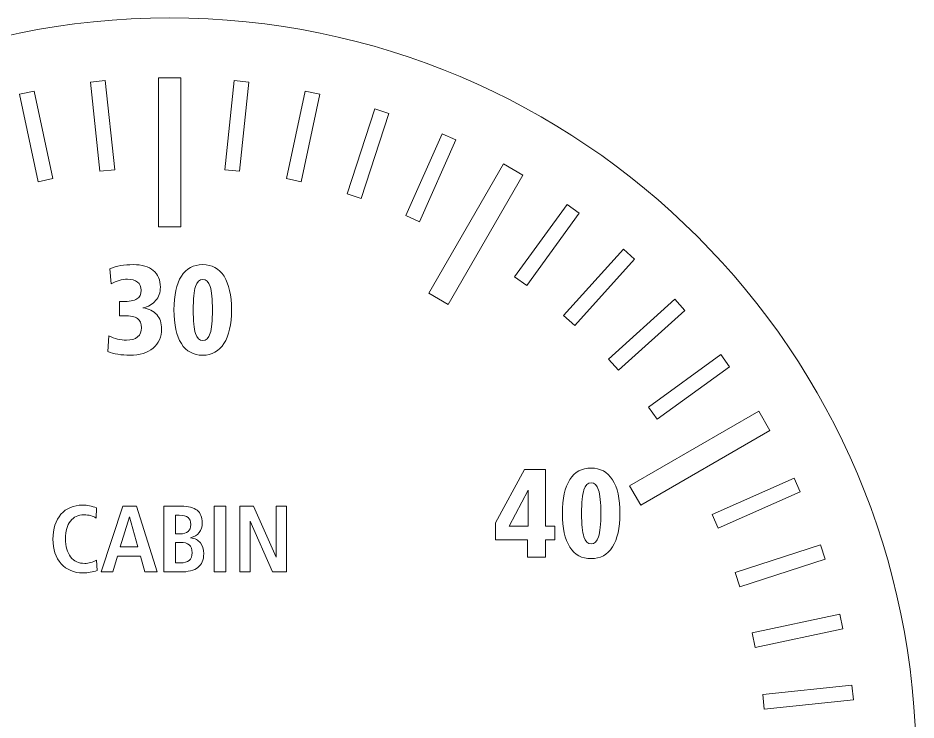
# Model space of a CAD drawing. Header units: millimetres. Extents: x -606 to -118, y 23 to 143.
# Drawn here: x -326.52 to -296.44, y 52.72 to 76.24 of the extents above; entities that cross this region are included whole.
import ezdxf

# ---------------------------------------------------------------- set-up
doc = ezdxf.new("R2010")
doc.units = ezdxf.units.MM
doc.header["$MEASUREMENT"] = 0
doc.layers.add('Cut', color=7, linetype='Continuous')
doc.layers.add('Engrave', color=7, linetype='Continuous')

msp = doc.modelspace()

# ---------------------------------------------------------------- linework, layer by layer
at = {"layer": 'Cut', "color": 250, "lineweight": 9}
msp.add_open_spline([(-296.4356, 51.2373), (-296.4356, 65.0436), (-307.6294, 76.2373), (-321.4356, 76.2373), (-321.4356, 76.2373), (-335.2431, 76.2373), (-346.4356, 65.0436), (-346.4356, 51.2373), (-346.4356, 51.2373), (-346.4356, 37.4298), (-335.2431, 26.2373), (-321.4356, 26.2373), (-321.4356, 26.2373), (-307.6294, 26.2373), (-296.4356, 37.4298), (-296.4356, 51.2373)], degree=3, knots=[0, 0, 0, 0, 0.2, 0.2, 0.2, 0.2, 0.4, 0.4, 0.4, 0.4, 0.6, 0.6, 0.6, 0.6, 1, 1, 1, 1], dxfattribs=at)
at = {"layer": 'Engrave', "color": 240, "lineweight": 9}
for points, knots in [([(-323.5917, 74.1374), (-323.5917, 74.1374), (-323.2781, 71.1543), (-323.2781, 71.1543), (-323.2781, 71.1543), (-323.2781, 71.1543), (-323.7741, 71.1035), (-323.7741, 71.1035), (-323.7741, 71.1035), (-323.7741, 71.1035), (-324.0877, 74.0866), (-324.0877, 74.0866), (-324.0877, 74.0866), (-324.0877, 74.0866), (-323.5917, 74.1374), (-323.5917, 74.1374)], [0, 0, 0, 0, 0.2, 0.2, 0.2, 0.2, 0.4, 0.4, 0.4, 0.4, 0.6, 0.6, 0.6, 0.6, 1, 1, 1, 1]), ([(-321.0606, 74.2361), (-321.0606, 74.2361), (-321.0606, 69.2371), (-321.0606, 69.2371), (-321.0606, 69.2371), (-321.0606, 69.2371), (-321.8106, 69.2371), (-321.8106, 69.2371), (-321.8106, 69.2371), (-321.8106, 69.2371), (-321.8106, 74.2361), (-321.8106, 74.2361), (-321.8106, 74.2361), (-321.8106, 74.2361), (-321.0606, 74.2361), (-321.0606, 74.2361)], [0, 0, 0, 0, 0.2, 0.2, 0.2, 0.2, 0.4, 0.4, 0.4, 0.4, 0.6, 0.6, 0.6, 0.6, 1, 1, 1, 1]), ([(-318.7839, 74.0867), (-318.7839, 74.0867), (-319.0975, 71.1036), (-319.0975, 71.1036), (-319.0975, 71.1036), (-319.0975, 71.1036), (-319.5935, 71.1544), (-319.5935, 71.1544), (-319.5935, 71.1544), (-319.5935, 71.1544), (-319.2799, 74.1375), (-319.2799, 74.1375), (-319.2799, 74.1375), (-319.2799, 74.1375), (-318.7839, 74.0867), (-318.7839, 74.0867)], [0, 0, 0, 0, 0.2, 0.2, 0.2, 0.2, 0.4, 0.4, 0.4, 0.4, 0.6, 0.6, 0.6, 0.6, 1, 1, 1, 1]), ([(-325.9742, 73.7899), (-325.9742, 73.7899), (-325.3504, 70.8551), (-325.3504, 70.8551), (-325.3504, 70.8551), (-325.3504, 70.8551), (-325.8386, 70.7515), (-325.8386, 70.7515), (-325.8386, 70.7515), (-325.8386, 70.7515), (-326.4624, 73.6863), (-326.4624, 73.6863), (-326.4624, 73.6863), (-326.4624, 73.6863), (-325.9742, 73.7899), (-325.9742, 73.7899)], [0, 0, 0, 0, 0.2, 0.2, 0.2, 0.2, 0.4, 0.4, 0.4, 0.4, 0.6, 0.6, 0.6, 0.6, 1, 1, 1, 1]), ([(-316.4092, 73.6864), (-316.4092, 73.6864), (-317.033, 70.7516), (-317.033, 70.7516), (-317.033, 70.7516), (-317.033, 70.7516), (-317.5212, 70.8552), (-317.5212, 70.8552), (-317.5212, 70.8552), (-317.5212, 70.8552), (-316.8974, 73.79), (-316.8974, 73.79), (-316.8974, 73.79), (-316.8974, 73.79), (-316.4092, 73.6864), (-316.4092, 73.6864)], [0, 0, 0, 0, 0.2, 0.2, 0.2, 0.2, 0.4, 0.4, 0.4, 0.4, 0.6, 0.6, 0.6, 0.6, 1, 1, 1, 1]), ([(-314.0899, 73.0394), (-314.0899, 73.0394), (-315.017, 70.186), (-315.017, 70.186), (-315.017, 70.186), (-315.017, 70.186), (-315.4916, 70.3402), (-315.4916, 70.3402), (-315.4916, 70.3402), (-315.4916, 70.3402), (-314.5645, 73.1936), (-314.5645, 73.1936), (-314.5645, 73.1936), (-314.5645, 73.1936), (-314.0899, 73.0394), (-314.0899, 73.0394)], [0, 0, 0, 0, 0.2, 0.2, 0.2, 0.2, 0.4, 0.4, 0.4, 0.4, 0.6, 0.6, 0.6, 0.6, 1, 1, 1, 1]), ([(-311.8518, 72.1515), (-311.8518, 72.1515), (-313.0718, 69.4113), (-313.0718, 69.4113), (-313.0718, 69.4113), (-313.0718, 69.4113), (-313.5268, 69.6145), (-313.5268, 69.6145), (-313.5268, 69.6145), (-313.5268, 69.6145), (-312.3068, 72.3547), (-312.3068, 72.3547), (-312.3068, 72.3547), (-312.3068, 72.3547), (-311.8518, 72.1515), (-311.8518, 72.1515)], [0, 0, 0, 0, 0.2, 0.2, 0.2, 0.2, 0.4, 0.4, 0.4, 0.4, 0.6, 0.6, 0.6, 0.6, 1, 1, 1, 1]), ([(-310.2588, 71.3456), (-310.2588, 71.3456), (-312.7585, 67.016), (-312.7585, 67.016), (-312.7585, 67.016), (-312.7585, 67.016), (-312.1111, 66.641), (-312.1111, 66.641), (-312.1111, 66.641), (-312.1111, 66.641), (-309.6114, 70.9706), (-309.6114, 70.9706), (-309.6114, 70.9706), (-309.6114, 70.9706), (-310.2588, 71.3456), (-310.2588, 71.3456)], [0, 0, 0, 0, 0.2, 0.2, 0.2, 0.2, 0.4, 0.4, 0.4, 0.4, 0.6, 0.6, 0.6, 0.6, 1, 1, 1, 1]), ([(-307.7147, 69.6986), (-307.7147, 69.6986), (-309.4777, 67.2721), (-309.4777, 67.2721), (-309.4777, 67.2721), (-309.4777, 67.2721), (-309.8819, 67.5651), (-309.8819, 67.5651), (-309.8819, 67.5651), (-309.8819, 67.5651), (-308.1189, 69.9916), (-308.1189, 69.9916), (-308.1189, 69.9916), (-308.1189, 69.9916), (-307.7147, 69.6986), (-307.7147, 69.6986)], [0, 0, 0, 0, 0.2, 0.2, 0.2, 0.2, 0.4, 0.4, 0.4, 0.4, 0.6, 0.6, 0.6, 0.6, 1, 1, 1, 1]), ([(-305.8613, 68.162), (-305.8613, 68.162), (-307.8681, 65.9333), (-307.8681, 65.9333), (-307.8681, 65.9333), (-307.8681, 65.9333), (-308.2391, 66.2673), (-308.2391, 66.2673), (-308.2391, 66.2673), (-308.2391, 66.2673), (-306.2323, 68.496), (-306.2323, 68.496), (-306.2323, 68.496), (-306.2323, 68.496), (-305.8613, 68.162), (-305.8613, 68.162)], [0, 0, 0, 0, 0.2, 0.2, 0.2, 0.2, 0.4, 0.4, 0.4, 0.4, 0.6, 0.6, 0.6, 0.6, 1, 1, 1, 1]), ([(-322.3377, 66.5249), (-322.1295, 66.4932), (-321.9722, 66.4177), (-321.8657, 66.2984), (-321.8657, 66.2984), (-321.7591, 66.1799), (-321.7062, 66.0197), (-321.7062, 65.8187), (-321.7062, 65.8187), (-321.7062, 65.5498), (-321.8015, 65.3361), (-321.9913, 65.1766), (-321.9913, 65.1766), (-322.1818, 65.0179), (-322.4386, 64.9381), (-322.761, 64.9381), (-322.761, 64.9381), (-322.9057, 64.9381), (-323.0411, 64.9487), (-323.1674, 64.9699), (-323.1674, 64.9699), (-323.2937, 64.9918), (-323.4059, 65.0221), (-323.5054, 65.0623), (-323.5054, 65.0623), (-323.5054, 65.0623), (-323.4722, 65.5865), (-323.4722, 65.5865), (-323.4722, 65.5865), (-323.3755, 65.5386), (-323.2782, 65.5026), (-323.1801, 65.4779), (-323.1801, 65.4779), (-323.0813, 65.4539), (-322.9811, 65.4419), (-322.8795, 65.4419), (-322.8795, 65.4419), (-322.7194, 65.4419), (-322.5959, 65.4786), (-322.5091, 65.5513), (-322.5091, 65.5513), (-322.4223, 65.6246), (-322.3793, 65.7283), (-322.3793, 65.8617), (-322.3793, 65.8617), (-322.3793, 66.0014), (-322.4252, 66.103), (-322.5162, 66.1672), (-322.5162, 66.1672), (-322.6079, 66.2314), (-322.7525, 66.2632), (-322.9508, 66.2632), (-322.9508, 66.2632), (-322.9508, 66.2632), (-322.996, 66.2632), (-322.996, 66.2632), (-322.996, 66.2632), (-323.0072, 66.2632), (-323.0319, 66.2617), (-323.07, 66.2589), (-323.07, 66.2589), (-323.0898, 66.2575), (-323.1046, 66.2561), (-323.1159, 66.2547), (-323.1159, 66.2547), (-323.1159, 66.2547), (-323.1159, 66.7415), (-323.1159, 66.7415), (-323.1159, 66.7415), (-323.106, 66.7415), (-323.0905, 66.7408), (-323.0693, 66.7394), (-323.0693, 66.7394), (-323.0482, 66.738), (-323.0326, 66.7373), (-323.0228, 66.7373), (-323.0228, 66.7373), (-322.7871, 66.7373), (-322.6234, 66.7662), (-322.5324, 66.8234), (-322.5324, 66.8234), (-322.4414, 66.8805), (-322.3962, 66.9772), (-322.3962, 67.114), (-322.3962, 67.114), (-322.3962, 67.2354), (-322.435, 67.3278), (-322.5134, 67.3913), (-322.5134, 67.3913), (-322.591, 67.4548), (-322.7046, 67.4866), (-322.8534, 67.4866), (-322.8534, 67.4866), (-322.943, 67.4866), (-323.0334, 67.4732), (-323.1244, 67.4471), (-323.1244, 67.4471), (-323.2154, 67.421), (-323.3071, 67.3807), (-323.3995, 67.3271), (-323.3995, 67.3271), (-323.3995, 67.3271), (-323.4369, 67.833), (-323.4369, 67.833), (-323.4369, 67.833), (-323.3226, 67.881), (-323.202, 67.917), (-323.075, 67.9395), (-323.075, 67.9395), (-322.9487, 67.9621), (-322.8104, 67.9734), (-322.6601, 67.9734), (-322.6601, 67.9734), (-322.3666, 67.9734), (-322.1415, 67.9085), (-321.9842, 67.778), (-321.9842, 67.778), (-321.8269, 67.6482), (-321.7485, 67.4619), (-321.7485, 67.2192), (-321.7485, 67.2192), (-321.7485, 67.0414), (-321.8008, 66.8911), (-321.9059, 66.7676), (-321.9059, 66.7676), (-322.0103, 66.6442), (-322.1549, 66.5637), (-322.3377, 66.5249)], [0, 0, 0, 0, 0.030303, 0.030303, 0.030303, 0.030303, 0.0606061, 0.0606061, 0.0606061, 0.0606061, 0.0909091, 0.0909091, 0.0909091, 0.0909091, 0.1212121, 0.1212121, 0.1212121, 0.1212121, 0.1515152, 0.1515152, 0.1515152, 0.1515152, 0.1818182, 0.1818182, 0.1818182, 0.1818182, 0.2121212, 0.2121212, 0.2121212, 0.2121212, 0.2424242, 0.2424242, 0.2424242, 0.2424242, 0.2727273, 0.2727273, 0.2727273, 0.2727273, 0.3030303, 0.3030303, 0.3030303, 0.3030303, 0.3333333, 0.3333333, 0.3333333, 0.3333333, 0.3636364, 0.3636364, 0.3636364, 0.3636364, 0.3939394, 0.3939394, 0.3939394, 0.3939394, 0.4242424, 0.4242424, 0.4242424, 0.4242424, 0.4545455, 0.4545455, 0.4545455, 0.4545455, 0.4848485, 0.4848485, 0.4848485, 0.4848485, 0.5151515, 0.5151515, 0.5151515, 0.5151515, 0.5454545, 0.5454545, 0.5454545, 0.5454545, 0.5757576, 0.5757576, 0.5757576, 0.5757576, 0.6060606, 0.6060606, 0.6060606, 0.6060606, 0.6363636, 0.6363636, 0.6363636, 0.6363636, 0.6666667, 0.6666667, 0.6666667, 0.6666667, 0.6969697, 0.6969697, 0.6969697, 0.6969697, 0.7272727, 0.7272727, 0.7272727, 0.7272727, 0.7575758, 0.7575758, 0.7575758, 0.7575758, 0.7878788, 0.7878788, 0.7878788, 0.7878788, 0.8181818, 0.8181818, 0.8181818, 0.8181818, 0.8484848, 0.8484848, 0.8484848, 0.8484848, 0.8787879, 0.8787879, 0.8787879, 0.8787879, 0.9090909, 0.9090909, 0.9090909, 0.9090909, 0.9393939, 0.9393939, 0.9393939, 0.9393939, 1, 1, 1, 1]), ([(-320.3311, 67.9734), (-320.0213, 67.9734), (-319.7829, 67.8429), (-319.6156, 67.5818), (-319.6156, 67.5818), (-319.4491, 67.3208), (-319.3659, 66.9454), (-319.3659, 66.4551), (-319.3659, 66.4551), (-319.3659, 65.9668), (-319.4498, 65.5922), (-319.6171, 65.3304), (-319.6171, 65.3304), (-319.7843, 65.0687), (-320.022, 64.9381), (-320.3311, 64.9381), (-320.3311, 64.9381), (-320.6436, 64.9381), (-320.8821, 65.068), (-321.0458, 65.3276), (-321.0458, 65.3276), (-321.2102, 65.5872), (-321.292, 65.9633), (-321.292, 66.4551), (-321.292, 66.4551), (-321.292, 66.949), (-321.2102, 67.3257), (-321.0458, 67.5847), (-321.0458, 67.5847), (-320.8821, 67.8436), (-320.6436, 67.9734), (-320.3311, 67.9734)], [0, 0, 0, 0, 0.1111111, 0.1111111, 0.1111111, 0.1111111, 0.2222222, 0.2222222, 0.2222222, 0.2222222, 0.3333333, 0.3333333, 0.3333333, 0.3333333, 0.4444444, 0.4444444, 0.4444444, 0.4444444, 0.5555556, 0.5555556, 0.5555556, 0.5555556, 0.6666667, 0.6666667, 0.6666667, 0.6666667, 0.7777778, 0.7777778, 0.7777778, 0.7777778, 1, 1, 1, 1]), ([(-320.3254, 67.4781), (-320.4404, 67.4781), (-320.523, 67.3991), (-320.5731, 67.241), (-320.5731, 67.241), (-320.6232, 67.0837), (-320.6486, 66.8212), (-320.6486, 66.4551), (-320.6486, 66.4551), (-320.6486, 66.0882), (-320.6232, 65.8264), (-320.5731, 65.6691), (-320.5731, 65.6691), (-320.523, 65.5117), (-320.4404, 65.4334), (-320.3254, 65.4334), (-320.3254, 65.4334), (-320.2125, 65.4334), (-320.1307, 65.5132), (-320.0806, 65.6719), (-320.0806, 65.6719), (-320.0305, 65.8314), (-320.0051, 66.0924), (-320.0051, 66.4551), (-320.0051, 66.4551), (-320.0051, 66.817), (-320.0305, 67.0788), (-320.0806, 67.2382), (-320.0806, 67.2382), (-320.1307, 67.3984), (-320.2125, 67.4781), (-320.3254, 67.4781)], [0, 0, 0, 0, 0.1111111, 0.1111111, 0.1111111, 0.1111111, 0.2222222, 0.2222222, 0.2222222, 0.2222222, 0.3333333, 0.3333333, 0.3333333, 0.3333333, 0.4444444, 0.4444444, 0.4444444, 0.4444444, 0.5555556, 0.5555556, 0.5555556, 0.5555556, 0.6666667, 0.6666667, 0.6666667, 0.6666667, 0.7777778, 0.7777778, 0.7777778, 0.7777778, 1, 1, 1, 1]), ([(-304.1776, 66.4413), (-304.1776, 66.4413), (-306.4049, 64.4358), (-306.4049, 64.4358), (-306.4049, 64.4358), (-306.4049, 64.4358), (-306.7389, 64.8068), (-306.7389, 64.8068), (-306.7389, 64.8068), (-306.7389, 64.8068), (-304.5116, 66.8123), (-304.5116, 66.8123), (-304.5116, 66.8123), (-304.5116, 66.8123), (-304.1776, 66.4413), (-304.1776, 66.4413)], [0, 0, 0, 0, 0.2, 0.2, 0.2, 0.2, 0.4, 0.4, 0.4, 0.4, 0.6, 0.6, 0.6, 0.6, 1, 1, 1, 1]), ([(-302.682, 64.5547), (-302.682, 64.5547), (-305.1059, 62.7936), (-305.1059, 62.7936), (-305.1059, 62.7936), (-305.1059, 62.7936), (-305.3989, 63.1978), (-305.3989, 63.1978), (-305.3989, 63.1978), (-305.3989, 63.1978), (-302.975, 64.9589), (-302.975, 64.9589), (-302.975, 64.9589), (-302.975, 64.9589), (-302.682, 64.5547), (-302.682, 64.5547)], [0, 0, 0, 0, 0.2, 0.2, 0.2, 0.2, 0.4, 0.4, 0.4, 0.4, 0.6, 0.6, 0.6, 0.6, 1, 1, 1, 1]), ([(-301.7016, 63.0622), (-301.7016, 63.0622), (-306.0298, 60.5634), (-306.0298, 60.5634), (-306.0298, 60.5634), (-306.0298, 60.5634), (-305.6578, 59.916), (-305.6578, 59.916), (-305.6578, 59.916), (-305.6578, 59.916), (-301.3296, 62.4148), (-301.3296, 62.4148), (-301.3296, 62.4148), (-301.3296, 62.4148), (-301.7016, 63.0622), (-301.7016, 63.0622)], [0, 0, 0, 0, 0.2, 0.2, 0.2, 0.2, 0.4, 0.4, 0.4, 0.4, 0.6, 0.6, 0.6, 0.6, 1, 1, 1, 1]), ([(-309.5515, 61.1076), (-309.5515, 61.1076), (-308.8431, 61.1076), (-308.8431, 61.1076), (-308.8431, 61.1076), (-308.8431, 61.1076), (-308.8431, 59.2111), (-308.8431, 59.2111), (-308.8431, 59.2111), (-308.8431, 59.2111), (-308.5298, 59.2111), (-308.5298, 59.2111), (-308.5298, 59.2111), (-308.5298, 59.2111), (-308.5298, 58.7497), (-308.5298, 58.7497), (-308.5298, 58.7497), (-308.5298, 58.7497), (-308.8431, 58.7497), (-308.8431, 58.7497), (-308.8431, 58.7497), (-308.8431, 58.7497), (-308.8431, 58.1697), (-308.8431, 58.1697), (-308.8431, 58.1697), (-308.8431, 58.1697), (-309.4484, 58.1697), (-309.4484, 58.1697), (-309.4484, 58.1697), (-309.4484, 58.1697), (-309.4484, 58.7497), (-309.4484, 58.7497), (-309.4484, 58.7497), (-309.4484, 58.7497), (-310.5237, 58.7497), (-310.5237, 58.7497), (-310.5237, 58.7497), (-310.5237, 58.7497), (-310.5237, 59.3289), (-310.5237, 59.3289), (-310.5237, 59.3289), (-310.5237, 59.3289), (-309.5515, 61.1076), (-309.5515, 61.1076)], [0, 0, 0, 0, 0.0833333, 0.0833333, 0.0833333, 0.0833333, 0.1666667, 0.1666667, 0.1666667, 0.1666667, 0.25, 0.25, 0.25, 0.25, 0.3333333, 0.3333333, 0.3333333, 0.3333333, 0.4166667, 0.4166667, 0.4166667, 0.4166667, 0.5, 0.5, 0.5, 0.5, 0.5833333, 0.5833333, 0.5833333, 0.5833333, 0.6666667, 0.6666667, 0.6666667, 0.6666667, 0.75, 0.75, 0.75, 0.75, 0.8333333, 0.8333333, 0.8333333, 0.8333333, 1, 1, 1, 1]), ([(-307.3198, 61.1584), (-307.01, 61.1584), (-306.7716, 61.0279), (-306.6043, 60.7668), (-306.6043, 60.7668), (-306.4378, 60.5058), (-306.3546, 60.1304), (-306.3546, 59.6401), (-306.3546, 59.6401), (-306.3546, 59.1518), (-306.4385, 58.7772), (-306.6058, 58.5154), (-306.6058, 58.5154), (-306.773, 58.2537), (-307.0107, 58.1231), (-307.3198, 58.1231), (-307.3198, 58.1231), (-307.6323, 58.1231), (-307.8708, 58.253), (-308.0345, 58.5126), (-308.0345, 58.5126), (-308.1989, 58.7722), (-308.2807, 59.1483), (-308.2807, 59.6401), (-308.2807, 59.6401), (-308.2807, 60.134), (-308.1989, 60.5107), (-308.0345, 60.7697), (-308.0345, 60.7697), (-307.8708, 61.0286), (-307.6323, 61.1584), (-307.3198, 61.1584)], [0, 0, 0, 0, 0.1111111, 0.1111111, 0.1111111, 0.1111111, 0.2222222, 0.2222222, 0.2222222, 0.2222222, 0.3333333, 0.3333333, 0.3333333, 0.3333333, 0.4444444, 0.4444444, 0.4444444, 0.4444444, 0.5555556, 0.5555556, 0.5555556, 0.5555556, 0.6666667, 0.6666667, 0.6666667, 0.6666667, 0.7777778, 0.7777778, 0.7777778, 0.7777778, 1, 1, 1, 1]), ([(-300.3189, 60.3667), (-300.3189, 60.3667), (-303.0594, 59.1465), (-303.0594, 59.1465), (-303.0594, 59.1465), (-303.0594, 59.1465), (-303.2626, 59.6015), (-303.2626, 59.6015), (-303.2626, 59.6015), (-303.2626, 59.6015), (-300.5221, 60.8217), (-300.5221, 60.8217), (-300.5221, 60.8217), (-300.5221, 60.8217), (-300.3189, 60.3667), (-300.3189, 60.3667)], [0, 0, 0, 0, 0.2, 0.2, 0.2, 0.2, 0.4, 0.4, 0.4, 0.4, 0.6, 0.6, 0.6, 0.6, 1, 1, 1, 1]), ([(-307.3141, 60.6631), (-307.4291, 60.6631), (-307.5117, 60.5841), (-307.5618, 60.426), (-307.5618, 60.426), (-307.6119, 60.2687), (-307.6373, 60.0062), (-307.6373, 59.6401), (-307.6373, 59.6401), (-307.6373, 59.2732), (-307.6119, 59.0114), (-307.5618, 58.8541), (-307.5618, 58.8541), (-307.5117, 58.6967), (-307.4291, 58.6184), (-307.3141, 58.6184), (-307.3141, 58.6184), (-307.2012, 58.6184), (-307.1194, 58.6982), (-307.0693, 58.8569), (-307.0693, 58.8569), (-307.0192, 59.0164), (-306.9938, 59.2774), (-306.9938, 59.6401), (-306.9938, 59.6401), (-306.9938, 60.002), (-307.0192, 60.2638), (-307.0693, 60.4232), (-307.0693, 60.4232), (-307.1194, 60.5834), (-307.2012, 60.6631), (-307.3141, 60.6631)], [0, 0, 0, 0, 0.1111111, 0.1111111, 0.1111111, 0.1111111, 0.2222222, 0.2222222, 0.2222222, 0.2222222, 0.3333333, 0.3333333, 0.3333333, 0.3333333, 0.4444444, 0.4444444, 0.4444444, 0.4444444, 0.5555556, 0.5555556, 0.5555556, 0.5555556, 0.6666667, 0.6666667, 0.6666667, 0.6666667, 0.7777778, 0.7777778, 0.7777778, 0.7777778, 1, 1, 1, 1]), ([(-309.4315, 60.4232), (-309.4315, 60.4232), (-310.0616, 59.2111), (-310.0616, 59.2111), (-310.0616, 59.2111), (-310.0616, 59.2111), (-309.4315, 59.2111), (-309.4315, 59.2111), (-309.4315, 59.2111), (-309.4315, 59.2111), (-309.4315, 60.4232), (-309.4315, 60.4232)], [0, 0, 0, 0, 0.25, 0.25, 0.25, 0.25, 0.5, 0.5, 0.5, 0.5, 1, 1, 1, 1]), ([(-323.8826, 59.8228), (-323.8826, 59.8228), (-323.8985, 59.4805), (-323.8985, 59.4805), (-323.8985, 59.4805), (-323.9593, 59.5196), (-324.0218, 59.5482), (-324.0858, 59.5657), (-324.0858, 59.5657), (-324.1498, 59.5831), (-324.225, 59.5921), (-324.3107, 59.5921), (-324.3107, 59.5921), (-324.5028, 59.5921), (-324.6531, 59.5217), (-324.7616, 59.3815), (-324.7616, 59.3815), (-324.87, 59.2408), (-324.9245, 59.0455), (-324.9245, 58.7957), (-324.9245, 58.7957), (-324.9245, 58.5322), (-324.8679, 58.3274), (-324.7547, 58.1819), (-324.7547, 58.1819), (-324.6414, 58.0364), (-324.4832, 57.9634), (-324.2795, 57.9634), (-324.2795, 57.9634), (-324.2112, 57.9634), (-324.1446, 57.9729), (-324.0789, 57.9919), (-324.0789, 57.9919), (-324.0133, 58.011), (-323.9477, 58.0401), (-323.8826, 58.0782), (-323.8826, 58.0782), (-323.8826, 58.0782), (-323.8704, 57.7284), (-323.8704, 57.7284), (-323.8704, 57.7284), (-323.9429, 57.7004), (-324.0181, 57.6797), (-324.0959, 57.666), (-324.0959, 57.666), (-324.1742, 57.6527), (-324.2567, 57.6458), (-324.3435, 57.6458), (-324.3435, 57.6458), (-324.6462, 57.6458), (-324.8891, 57.7485), (-325.0722, 57.9538), (-325.0722, 57.9538), (-325.2553, 58.1586), (-325.3468, 58.4333), (-325.3468, 58.7762), (-325.3468, 58.7762), (-325.3468, 59.1265), (-325.2574, 59.4043), (-325.078, 59.6091), (-325.078, 59.6091), (-324.8986, 59.8138), (-324.6568, 59.916), (-324.3525, 59.916), (-324.3525, 59.916), (-324.2763, 59.916), (-324.1991, 59.9086), (-324.1218, 59.8938), (-324.1218, 59.8938), (-324.044, 59.8784), (-323.9646, 59.8551), (-323.8826, 59.8228)], [0, 0, 0, 0, 0.0526316, 0.0526316, 0.0526316, 0.0526316, 0.1052632, 0.1052632, 0.1052632, 0.1052632, 0.1578947, 0.1578947, 0.1578947, 0.1578947, 0.2105263, 0.2105263, 0.2105263, 0.2105263, 0.2631579, 0.2631579, 0.2631579, 0.2631579, 0.3157895, 0.3157895, 0.3157895, 0.3157895, 0.3684211, 0.3684211, 0.3684211, 0.3684211, 0.4210526, 0.4210526, 0.4210526, 0.4210526, 0.4736842, 0.4736842, 0.4736842, 0.4736842, 0.5263158, 0.5263158, 0.5263158, 0.5263158, 0.5789474, 0.5789474, 0.5789474, 0.5789474, 0.6315789, 0.6315789, 0.6315789, 0.6315789, 0.6842105, 0.6842105, 0.6842105, 0.6842105, 0.7368421, 0.7368421, 0.7368421, 0.7368421, 0.7894737, 0.7894737, 0.7894737, 0.7894737, 0.8421053, 0.8421053, 0.8421053, 0.8421053, 0.8947368, 0.8947368, 0.8947368, 0.8947368, 1, 1, 1, 1]), ([(-323.0043, 59.8811), (-323.0043, 59.8811), (-322.5471, 59.8811), (-322.5471, 59.8811), (-322.5471, 59.8811), (-322.5471, 59.8811), (-321.8554, 57.6776), (-321.8554, 57.6776), (-321.8554, 57.6776), (-321.8554, 57.6776), (-322.2708, 57.6776), (-322.2708, 57.6776), (-322.2708, 57.6776), (-322.2708, 57.6776), (-322.4169, 58.211), (-322.4169, 58.211), (-322.4169, 58.211), (-322.4169, 58.211), (-323.1858, 58.211), (-323.1858, 58.211), (-323.1858, 58.211), (-323.1858, 58.211), (-323.3376, 57.6776), (-323.3376, 57.6776), (-323.3376, 57.6776), (-323.3376, 57.6776), (-323.7287, 57.6776), (-323.7287, 57.6776), (-323.7287, 57.6776), (-323.7287, 57.6776), (-323.0043, 59.8811), (-323.0043, 59.8811)], [0, 0, 0, 0, 0.1111111, 0.1111111, 0.1111111, 0.1111111, 0.2222222, 0.2222222, 0.2222222, 0.2222222, 0.3333333, 0.3333333, 0.3333333, 0.3333333, 0.4444444, 0.4444444, 0.4444444, 0.4444444, 0.5555556, 0.5555556, 0.5555556, 0.5555556, 0.6666667, 0.6666667, 0.6666667, 0.6666667, 0.7777778, 0.7777778, 0.7777778, 0.7777778, 1, 1, 1, 1]), ([(-321.6268, 59.8811), (-321.6268, 59.8811), (-321.0426, 59.8811), (-321.0426, 59.8811), (-321.0426, 59.8811), (-320.8072, 59.8811), (-320.632, 59.835), (-320.5167, 59.7424), (-320.5167, 59.7424), (-320.4018, 59.6498), (-320.3441, 59.5101), (-320.3441, 59.3228), (-320.3441, 59.3228), (-320.3441, 59.1894), (-320.378, 59.0799), (-320.4463, 58.9942), (-320.4463, 58.9942), (-320.5145, 58.9084), (-320.6108, 58.8524), (-320.7347, 58.8264), (-320.7347, 58.8264), (-320.587, 58.7989), (-320.477, 58.7407), (-320.405, 58.6523), (-320.405, 58.6523), (-320.3325, 58.564), (-320.2965, 58.4433), (-320.2965, 58.2898), (-320.2965, 58.2898), (-320.2965, 58.0814), (-320.3606, 57.9268), (-320.4891, 57.8274), (-320.4891, 57.8274), (-320.6177, 57.7273), (-320.8167, 57.6776), (-321.086, 57.6776), (-321.086, 57.6776), (-321.086, 57.6776), (-321.6268, 57.6776), (-321.6268, 57.6776), (-321.6268, 57.6776), (-321.6268, 57.6776), (-321.6268, 59.8811), (-321.6268, 59.8811)], [0, 0, 0, 0, 0.0833333, 0.0833333, 0.0833333, 0.0833333, 0.1666667, 0.1666667, 0.1666667, 0.1666667, 0.25, 0.25, 0.25, 0.25, 0.3333333, 0.3333333, 0.3333333, 0.3333333, 0.4166667, 0.4166667, 0.4166667, 0.4166667, 0.5, 0.5, 0.5, 0.5, 0.5833333, 0.5833333, 0.5833333, 0.5833333, 0.6666667, 0.6666667, 0.6666667, 0.6666667, 0.75, 0.75, 0.75, 0.75, 0.8333333, 0.8333333, 0.8333333, 0.8333333, 1, 1, 1, 1]), ([(-319.9478, 59.8811), (-319.9478, 59.8811), (-319.551, 59.8811), (-319.551, 59.8811), (-319.551, 59.8811), (-319.551, 59.8811), (-319.551, 57.6776), (-319.551, 57.6776), (-319.551, 57.6776), (-319.551, 57.6776), (-319.9478, 57.6776), (-319.9478, 57.6776), (-319.9478, 57.6776), (-319.9478, 57.6776), (-319.9478, 59.8811), (-319.9478, 59.8811)], [0, 0, 0, 0, 0.2, 0.2, 0.2, 0.2, 0.4, 0.4, 0.4, 0.4, 0.6, 0.6, 0.6, 0.6, 1, 1, 1, 1]), ([(-319.0842, 59.8811), (-319.0842, 59.8811), (-318.6233, 59.8811), (-318.6233, 59.8811), (-318.6233, 59.8811), (-318.6233, 59.8811), (-317.8714, 58.1724), (-317.8714, 58.1724), (-317.8714, 58.1724), (-317.8714, 58.1724), (-317.8714, 59.8811), (-317.8714, 59.8811), (-317.8714, 59.8811), (-317.8714, 59.8811), (-317.5253, 59.8811), (-317.5253, 59.8811), (-317.5253, 59.8811), (-317.5253, 59.8811), (-317.5253, 57.6776), (-317.5253, 57.6776), (-317.5253, 57.6776), (-317.5253, 57.6776), (-317.9926, 57.6776), (-317.9926, 57.6776), (-317.9926, 57.6776), (-317.9926, 57.6776), (-318.7382, 59.3805), (-318.7382, 59.3805), (-318.7382, 59.3805), (-318.7382, 59.3805), (-318.7382, 57.6776), (-318.7382, 57.6776), (-318.7382, 57.6776), (-318.7382, 57.6776), (-319.0842, 57.6776), (-319.0842, 57.6776), (-319.0842, 57.6776), (-319.0842, 57.6776), (-319.0842, 59.8811), (-319.0842, 59.8811)], [0, 0, 0, 0, 0.0909091, 0.0909091, 0.0909091, 0.0909091, 0.1818182, 0.1818182, 0.1818182, 0.1818182, 0.2727273, 0.2727273, 0.2727273, 0.2727273, 0.3636364, 0.3636364, 0.3636364, 0.3636364, 0.4545455, 0.4545455, 0.4545455, 0.4545455, 0.5454545, 0.5454545, 0.5454545, 0.5454545, 0.6363636, 0.6363636, 0.6363636, 0.6363636, 0.7272727, 0.7272727, 0.7272727, 0.7272727, 0.8181818, 0.8181818, 0.8181818, 0.8181818, 1, 1, 1, 1]), ([(-321.2458, 59.5763), (-321.2458, 59.5763), (-321.2458, 58.954), (-321.2458, 58.954), (-321.2458, 58.954), (-321.2458, 58.954), (-321.0924, 58.954), (-321.0924, 58.954), (-321.0924, 58.954), (-320.9686, 58.954), (-320.8775, 58.9794), (-320.8188, 59.0296), (-320.8188, 59.0296), (-320.7606, 59.0804), (-320.7315, 59.1598), (-320.7315, 59.2683), (-320.7315, 59.2683), (-320.7315, 59.3757), (-320.7617, 59.4535), (-320.822, 59.5027), (-320.822, 59.5027), (-320.8823, 59.5519), (-320.9813, 59.5763), (-321.1188, 59.5763), (-321.1188, 59.5763), (-321.1188, 59.5763), (-321.2458, 59.5763), (-321.2458, 59.5763)], [0, 0, 0, 0, 0.125, 0.125, 0.125, 0.125, 0.25, 0.25, 0.25, 0.25, 0.375, 0.375, 0.375, 0.375, 0.5, 0.5, 0.5, 0.5, 0.625, 0.625, 0.625, 0.625, 0.75, 0.75, 0.75, 0.75, 1, 1, 1, 1]), ([(-322.7857, 59.5196), (-322.7857, 59.5196), (-323.0911, 58.5222), (-323.0911, 58.5222), (-323.0911, 58.5222), (-323.0911, 58.5222), (-322.5037, 58.5222), (-322.5037, 58.5222), (-322.5037, 58.5222), (-322.5037, 58.5222), (-322.7857, 59.5196), (-322.7857, 59.5196)], [0, 0, 0, 0, 0.25, 0.25, 0.25, 0.25, 0.5, 0.5, 0.5, 0.5, 1, 1, 1, 1]), ([(-321.2458, 58.6682), (-321.2458, 58.6682), (-321.2458, 57.9824), (-321.2458, 57.9824), (-321.2458, 57.9824), (-321.2458, 57.9824), (-321.086, 57.9824), (-321.086, 57.9824), (-321.086, 57.9824), (-320.9479, 57.9824), (-320.8469, 58.0094), (-320.7828, 58.0639), (-320.7828, 58.0639), (-320.7188, 58.1184), (-320.687, 58.2041), (-320.687, 58.3221), (-320.687, 58.3221), (-320.687, 58.4444), (-320.7183, 58.5322), (-320.7807, 58.5867), (-320.7807, 58.5867), (-320.8432, 58.6412), (-320.9448, 58.6682), (-321.086, 58.6682), (-321.086, 58.6682), (-321.086, 58.6682), (-321.2458, 58.6682), (-321.2458, 58.6682)], [0, 0, 0, 0, 0.125, 0.125, 0.125, 0.125, 0.25, 0.25, 0.25, 0.25, 0.375, 0.375, 0.375, 0.375, 0.5, 0.5, 0.5, 0.5, 0.625, 0.625, 0.625, 0.625, 0.75, 0.75, 0.75, 0.75, 1, 1, 1, 1]), ([(-299.48, 58.1093), (-299.48, 58.1093), (-302.3353, 57.1816), (-302.3353, 57.1816), (-302.3353, 57.1816), (-302.3353, 57.1816), (-302.4895, 57.6562), (-302.4895, 57.6562), (-302.4895, 57.6562), (-302.4895, 57.6562), (-299.6342, 58.5839), (-299.6342, 58.5839), (-299.6342, 58.5839), (-299.6342, 58.5839), (-299.48, 58.1093), (-299.48, 58.1093)], [0, 0, 0, 0, 0.2, 0.2, 0.2, 0.2, 0.4, 0.4, 0.4, 0.4, 0.6, 0.6, 0.6, 0.6, 1, 1, 1, 1]), ([(-298.8834, 55.776), (-298.8834, 55.776), (-301.8204, 55.1517), (-301.8204, 55.1517), (-301.8204, 55.1517), (-301.8204, 55.1517), (-301.924, 55.6399), (-301.924, 55.6399), (-301.924, 55.6399), (-301.924, 55.6399), (-298.987, 56.2642), (-298.987, 56.2642), (-298.987, 56.2642), (-298.987, 56.2642), (-298.8834, 55.776), (-298.8834, 55.776)], [0, 0, 0, 0, 0.2, 0.2, 0.2, 0.2, 0.4, 0.4, 0.4, 0.4, 0.6, 0.6, 0.6, 0.6, 1, 1, 1, 1]), ([(-298.536, 53.3936), (-298.536, 53.3936), (-301.5204, 53.0799), (-301.5204, 53.0799), (-301.5204, 53.0799), (-301.5204, 53.0799), (-301.5712, 53.5759), (-301.5712, 53.5759), (-301.5712, 53.5759), (-301.5712, 53.5759), (-298.5868, 53.8896), (-298.5868, 53.8896), (-298.5868, 53.8896), (-298.5868, 53.8896), (-298.536, 53.3936), (-298.536, 53.3936)], [0, 0, 0, 0, 0.2, 0.2, 0.2, 0.2, 0.4, 0.4, 0.4, 0.4, 0.6, 0.6, 0.6, 0.6, 1, 1, 1, 1])]:
    msp.add_open_spline(points, degree=3, knots=knots, dxfattribs=at)

doc.saveas('drawing.dxf')
